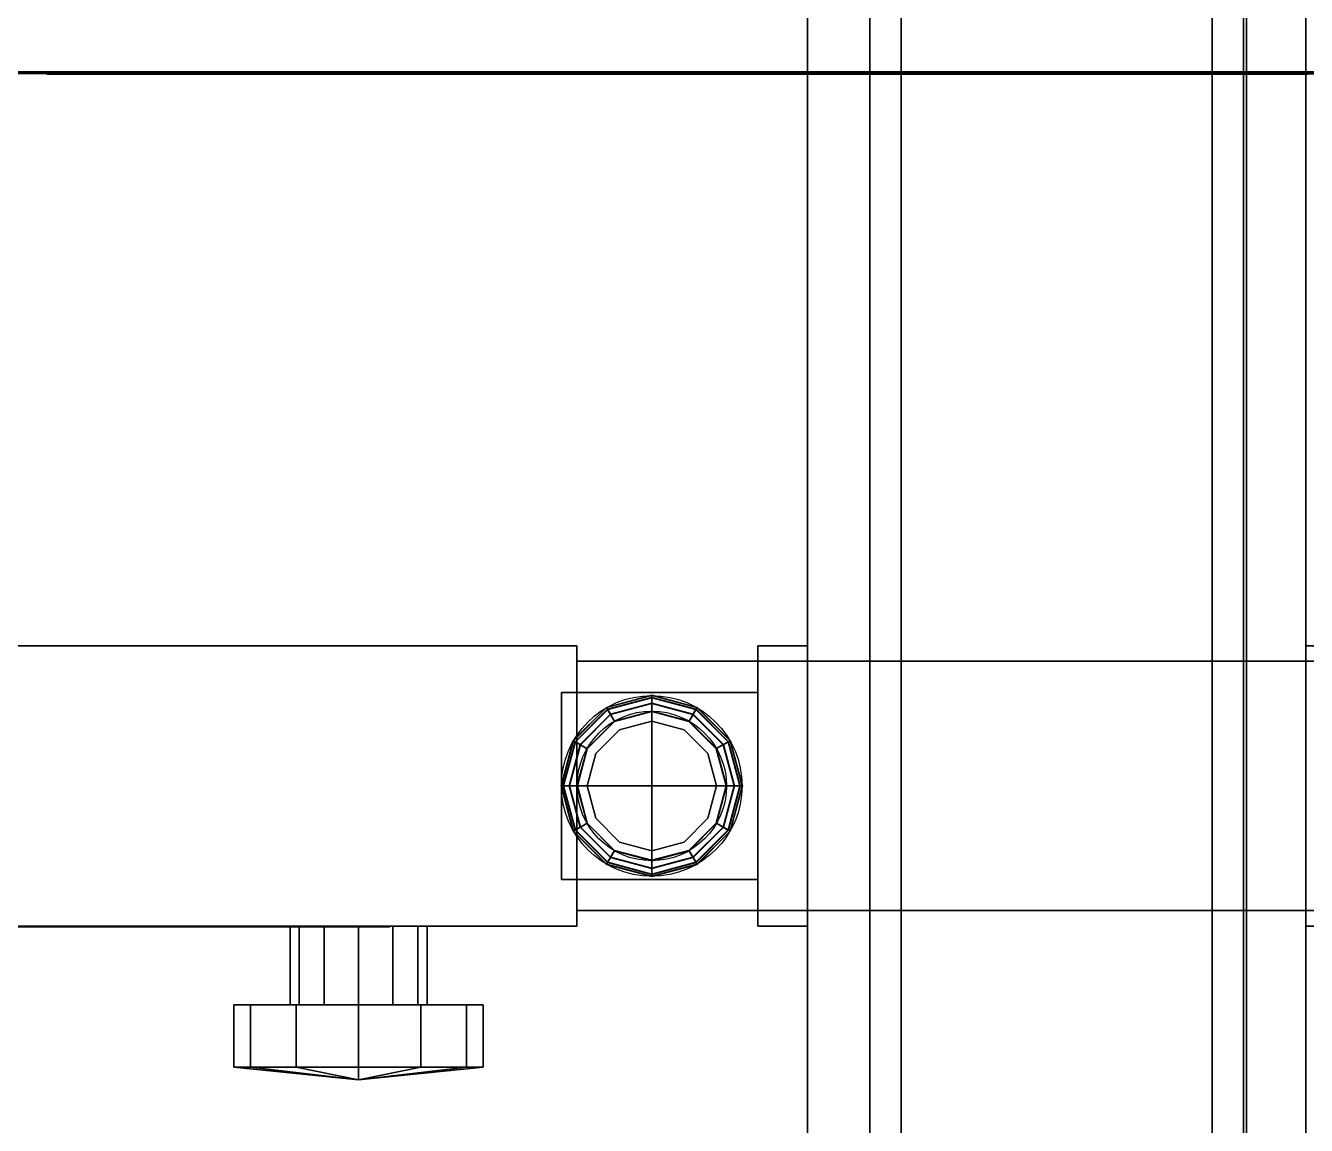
# Model space of a CAD drawing. Extents: x -19 to 904, y -1167 to 74.
# Drawn here: x 479.1 to 684.6, y -989.1 to -812.6 of the extents above; entities that cross this region are included whole.
import ezdxf

# ---------------------------------------------------------------- set-up
doc = ezdxf.new("R2010")
doc.units = 0
for name, color, linetype in [('PQ_200_2D', 1, 'Continuous'), ('PQ_200_3D', 1, 'Continuous'), ('PQ_204_2D', 7, 'Continuous'), ('PQ_204_3D', 7, 'Continuous'), ('PQ_GREEN_3D', 3, 'Continuous'), ('PQ_WHITE_3D', 7, 'Continuous')]:
    doc.layers.add(name, color=color, linetype=linetype)

msp = doc.modelspace()

# ---------------------------------------------------------------- linework, layer by layer
at = {"layer": 'PQ_200_2D'}
for p, q in [((684.5, -1087.1), (684.5, -820.4)), ((692.5, -912.1), (684.5, -912.1)), ((684.5, -957.1), (692.5, -957.1))]:
    msp.add_line(p, q, dxfattribs=at)
msp.add_lwpolyline([(675, -50), (707.5, -50), (707.5, -520), (885, -640), (885, -820), (0, -820), (0, -640), (177.5, -520), (177.5, -50), (210, -50)], dxfattribs=at)
at = {"layer": 'PQ_200_3D'}
for points in [[(210, -1120), (210, 0), (675, 0), (675, -1120)], [(210, -995, 65), (675, -995, 65), (675, 0, 65), (210, 0, 65)], [(675, -1120), (675, 0), (675, 0, 65), (675, -1120, 65)], [(0, -820, 1625), (885, -820, 1625), (885, -820, 1885), (0, -820, 1885)], [(719.9, -820.2, 1625), (467.5, -820.2, 1625), (467.5, -820.2, 1885), (719.9, -820.2, 1885)], [(565.06, -949.6, 270.65), (596.55, -949.6, 270.65), (596.55, -919.6, 270.65), (565.06, -919.6, 270.65)], [(565.06, -949.6, 265.65), (596.55, -949.6, 265.65), (596.55, -919.6, 265.65), (565.06, -919.6, 265.65)]]:
    msp.add_3dface(points, dxfattribs=at)
for points, invisible_edges in [([(0, -820, 1625), (0, -640, 1625), (885, -640, 1625), (885, -820, 1625)], 2), ([(0, -820, 1885), (885, -820, 1885), (885, -640, 1885), (0, -640, 1885)], 4), ([(483.01, -820.4, 1863.88), (482.5, -820.4, 1860), (497.5, -820.4, 1855), (497.67, -820.4, 1856.29)], 10), ([(497.67, -820.4, 1728.71), (497.5, -820.4, 1730), (482.5, -820.4, 1725), (483.01, -820.4, 1721.12)], 10), ([(482.5, -820.4, 1725), (497.5, -820.4, 1730), (497.5, -820.4, 1855), (482.5, -820.4, 1860)], 5), ([(484.51, -820.4, 1867.5), (483.01, -820.4, 1863.88), (497.67, -820.4, 1856.29), (498.17, -820.4, 1857.5)], 10), ([(498.17, -820.4, 1727.5), (497.67, -820.4, 1728.71), (483.01, -820.4, 1721.12), (484.51, -820.4, 1717.5)], 10), ([(486.89, -820.4, 1870.61), (484.51, -820.4, 1867.5), (498.17, -820.4, 1857.5), (498.96, -820.4, 1858.54)], 10), ([(498.96, -820.4, 1726.46), (498.17, -820.4, 1727.5), (484.51, -820.4, 1717.5), (486.89, -820.4, 1714.39)], 10), ([(490, -820.4, 1872.99), (486.89, -820.4, 1870.61), (498.96, -820.4, 1858.54), (500, -820.4, 1859.33)], 10), ([(500, -820.4, 1725.67), (498.96, -820.4, 1726.46), (486.89, -820.4, 1714.39), (490, -820.4, 1712.01)], 10), ([(493.62, -820.4, 1874.49), (490, -820.4, 1872.99), (500, -820.4, 1859.33), (501.21, -820.4, 1859.83)], 10), ([(501.21, -820.4, 1725.17), (500, -820.4, 1725.67), (490, -820.4, 1712.01), (493.62, -820.4, 1710.51)], 10), ([(497.5, -820.4, 1875), (493.62, -820.4, 1874.49), (501.21, -820.4, 1859.83), (502.5, -820.4, 1860)], 10), ([(502.5, -820.4, 1725), (501.21, -820.4, 1725.17), (493.62, -820.4, 1710.51), (497.5, -820.4, 1710)], 10), ([(497.5, -820.4, 1875), (502.5, -820.4, 1860), (684.9, -820.4, 1860), (689.9, -820.4, 1875)], 5), ([(497.5, -820.4, 1710), (502.5, -820.4, 1725), (684.9, -820.4, 1725), (689.9, -820.4, 1710)], 5), ([(579.55, -922.6, 270.65), (579.55, -922.6, 289.69), (573.55, -924.21, 289.69), (573.55, -924.21, 270.65)], 4), ([(579.55, -922.6, 294.69), (579.55, -922.6, 319.69), (573.55, -924.21, 319.69), (573.55, -924.21, 294.69)], 4), ([(579.55, -922.66, 324.69), (579.55, -922.6, 349.69), (573.55, -924.21, 349.69), (573.58, -924.26, 324.69)], 4), ([(579.55, -922.6, 354.69), (579.55, -922.6, 358.39), (573.55, -924.21, 358.39), (573.55, -924.21, 354.69)], 6), ([(579.55, -922.6, 358.39), (579.55, -923.01, 361.49), (573.75, -924.56, 361.49), (573.55, -924.21, 358.39)], 14), ([(585.55, -924.21, 270.65), (585.55, -924.21, 289.69), (579.55, -922.6, 289.69), (579.55, -922.6, 270.65)], 1), ([(585.55, -924.21, 294.69), (585.55, -924.21, 319.69), (579.55, -922.6, 319.69), (579.55, -922.6, 294.69)], 1), ([(585.52, -924.26, 324.69), (585.55, -924.21, 349.69), (579.55, -922.6, 349.69), (579.55, -922.66, 324.69)], 1), ([(585.55, -924.21, 354.69), (585.55, -924.21, 358.39), (579.55, -922.6, 358.39), (579.55, -922.6, 354.69)], 3), ([(585.55, -924.21, 358.39), (585.34, -924.56, 361.49), (579.55, -923.01, 361.49), (579.55, -922.6, 358.39)], 11), ([(573.55, -924.21, 270.65), (573.55, -924.21, 289.69), (569.16, -928.6, 289.69), (569.16, -928.6, 270.65)], 5), ([(573.55, -924.21, 294.69), (573.55, -924.21, 319.69), (569.16, -928.6, 319.69), (569.16, -928.6, 294.69)], 5), ([(573.58, -924.26, 324.69), (573.55, -924.21, 349.69), (569.16, -928.6, 349.69), (569.21, -928.63, 324.69)], 5), ([(573.55, -924.21, 354.69), (573.55, -924.21, 358.39), (569.16, -928.6, 358.39), (569.16, -928.6, 354.69)], 7), ([(573.55, -924.21, 358.39), (573.75, -924.56, 361.49), (569.51, -928.8, 361.49), (569.16, -928.6, 358.39)], 15), ([(573.75, -924.56, 361.49), (574.35, -925.6, 364.39), (570.55, -929.4, 364.39), (569.51, -928.8, 361.49)], 13), ([(579.55, -923.01, 361.49), (579.55, -924.21, 364.39), (574.35, -925.6, 364.39), (573.75, -924.56, 361.49)], 12), ([(579.55, -924.21, 364.39), (579.55, -926.11, 366.87), (575.31, -927.25, 366.87), (574.35, -925.6, 364.39)], 6), ([(585.34, -924.56, 361.49), (584.74, -925.6, 364.39), (579.55, -924.21, 364.39), (579.55, -923.01, 361.49)], 9), ([(584.74, -925.6, 364.39), (583.79, -927.25, 366.87), (579.55, -926.11, 366.87), (579.55, -924.21, 364.39)], 3), ([(589.59, -928.8, 361.49), (588.55, -929.4, 364.39), (584.74, -925.6, 364.39), (585.34, -924.56, 361.49)], 13), ([(589.94, -928.6, 358.39), (589.59, -928.8, 361.49), (585.34, -924.56, 361.49), (585.55, -924.21, 358.39)], 15), ([(589.89, -928.63, 324.69), (589.94, -928.6, 349.69), (585.55, -924.21, 349.69), (585.52, -924.26, 324.69)], 5), ([(589.94, -928.6, 270.65), (589.94, -928.6, 289.69), (585.55, -924.21, 289.69), (585.55, -924.21, 270.65)], 5), ([(589.94, -928.6, 294.69), (589.94, -928.6, 319.69), (585.55, -924.21, 319.69), (585.55, -924.21, 294.69)], 5), ([(589.94, -928.6, 354.69), (589.94, -928.6, 358.39), (585.55, -924.21, 358.39), (585.55, -924.21, 354.69)], 7), ([(574.35, -925.6, 364.39), (575.31, -927.25, 366.87), (572.2, -930.36, 366.87), (570.55, -929.4, 364.39)], 7), ([(579.55, -926.11, 366.87), (579.55, -928.6, 368.78), (576.55, -929.4, 368.78), (575.31, -927.25, 366.87)], 14), ([(583.79, -927.25, 366.87), (582.55, -929.4, 368.78), (579.55, -928.6, 368.78), (579.55, -926.11, 366.87)], 11), ([(588.55, -929.4, 364.39), (586.9, -930.36, 366.87), (583.79, -927.25, 366.87), (584.74, -925.6, 364.39)], 7), ([(569.16, -928.6, 270.65), (569.16, -928.6, 289.69), (567.55, -934.6, 289.69), (567.55, -934.6, 270.65)], 1), ([(569.16, -928.6, 294.69), (569.16, -928.6, 319.69), (567.55, -934.6, 319.69), (567.55, -934.6, 294.69)], 1), ([(569.21, -928.63, 324.69), (569.16, -928.6, 349.69), (567.55, -934.6, 349.69), (567.61, -934.6, 324.69)], 1), ([(569.16, -928.6, 354.69), (569.16, -928.6, 358.39), (567.55, -934.6, 358.39), (567.55, -934.6, 354.69)], 3), ([(569.16, -928.6, 358.39), (569.51, -928.8, 361.49), (567.96, -934.6, 361.49), (567.55, -934.6, 358.39)], 11), ([(569.51, -928.8, 361.49), (570.55, -929.4, 364.39), (569.16, -934.6, 364.39), (567.96, -934.6, 361.49)], 9), ([(575.31, -927.25, 366.87), (576.55, -929.4, 368.78), (574.35, -931.6, 368.78), (572.2, -930.36, 366.87)], 15), ([(579.55, -928.6, 368.78), (579.55, -931.49, 369.98), (578, -931.91, 369.98), (576.55, -929.4, 368.78)], 14), ([(582.55, -929.4, 368.78), (581.1, -931.91, 369.98), (579.55, -931.49, 369.98), (579.55, -928.6, 368.78)], 11), ([(586.9, -930.36, 366.87), (584.74, -931.6, 368.78), (582.55, -929.4, 368.78), (583.79, -927.25, 366.87)], 15), ([(591.14, -934.6, 361.49), (589.94, -934.6, 364.39), (588.55, -929.4, 364.39), (589.59, -928.8, 361.49)], 12), ([(591.55, -934.6, 358.39), (591.14, -934.6, 361.49), (589.59, -928.8, 361.49), (589.94, -928.6, 358.39)], 14), ([(591.49, -934.6, 324.69), (591.55, -934.6, 349.69), (589.94, -928.6, 349.69), (589.89, -928.63, 324.69)], 4), ([(591.55, -934.6, 270.65), (591.55, -934.6, 289.69), (589.94, -928.6, 289.69), (589.94, -928.6, 270.65)], 4), ([(591.55, -934.6, 294.69), (591.55, -934.6, 319.69), (589.94, -928.6, 319.69), (589.94, -928.6, 294.69)], 4), ([(591.55, -934.6, 354.69), (591.55, -934.6, 358.39), (589.94, -928.6, 358.39), (589.94, -928.6, 354.69)], 6), ([(570.55, -929.4, 364.39), (572.2, -930.36, 366.87), (571.06, -934.6, 366.87), (569.16, -934.6, 364.39)], 3), ([(572.2, -930.36, 366.87), (574.35, -931.6, 368.78), (573.55, -934.6, 368.78), (571.06, -934.6, 366.87)], 11), ([(576.55, -929.4, 368.78), (578, -931.91, 369.98), (576.86, -933.05, 369.98), (574.35, -931.6, 368.78)], 15), ([(584.74, -931.6, 368.78), (582.24, -933.05, 369.98), (581.1, -931.91, 369.98), (582.55, -929.4, 368.78)], 15), ([(588.03, -934.6, 366.87), (585.55, -934.6, 368.78), (584.74, -931.6, 368.78), (586.9, -930.36, 366.87)], 14), ([(589.94, -934.6, 364.39), (588.03, -934.6, 366.87), (586.9, -930.36, 366.87), (588.55, -929.4, 364.39)], 6), ([(574.35, -931.6, 368.78), (576.86, -933.05, 369.98), (576.44, -934.6, 369.98), (573.55, -934.6, 368.78)], 11), ([(576.86, -933.05, 369.98), (579.55, -934.6, 370.39), (579.55, -934.6, 370.39), (576.44, -934.6, 369.98)], 9), ([(578, -931.91, 369.98), (579.55, -934.6, 370.39), (579.55, -934.6, 370.39), (576.86, -933.05, 369.98)], 13), ([(579.55, -931.49, 369.98), (579.55, -934.6, 370.39), (579.55, -934.6, 370.39), (578, -931.91, 369.98)], 12), ([(581.1, -931.91, 369.98), (579.55, -934.6, 370.39), (579.55, -934.6, 370.39), (579.55, -931.49, 369.98)], 9), ([(582.24, -933.05, 369.98), (579.55, -934.6, 370.39), (579.55, -934.6, 370.39), (581.1, -931.91, 369.98)], 13), ([(582.65, -934.6, 369.98), (579.55, -934.6, 370.39), (579.55, -934.6, 370.39), (582.24, -933.05, 369.98)], 12), ([(585.55, -934.6, 368.78), (582.65, -934.6, 369.98), (582.24, -933.05, 369.98), (584.74, -931.6, 368.78)], 14), ([(567.55, -934.6, 270.65), (567.55, -934.6, 289.69), (569.16, -940.6, 289.69), (569.16, -940.6, 270.65)], 4), ([(567.55, -934.6, 294.69), (567.55, -934.6, 319.69), (569.16, -940.6, 319.69), (569.16, -940.6, 294.69)], 4), ([(567.61, -934.6, 324.69), (567.55, -934.6, 349.69), (569.16, -940.6, 349.69), (569.21, -940.57, 324.69)], 4), ([(567.55, -934.6, 354.69), (567.55, -934.6, 358.39), (569.16, -940.6, 358.39), (569.16, -940.6, 354.69)], 6), ([(567.55, -934.6, 358.39), (567.96, -934.6, 361.49), (569.51, -940.4, 361.49), (569.16, -940.6, 358.39)], 14), ([(567.96, -934.6, 361.49), (569.16, -934.6, 364.39), (570.55, -939.8, 364.39), (569.51, -940.4, 361.49)], 12), ([(569.16, -934.6, 364.39), (571.06, -934.6, 366.87), (572.2, -938.84, 366.87), (570.55, -939.8, 364.39)], 6), ([(571.06, -934.6, 366.87), (573.55, -934.6, 368.78), (574.35, -937.6, 368.78), (572.2, -938.84, 366.87)], 14), ([(573.55, -934.6, 368.78), (576.44, -934.6, 369.98), (576.86, -936.15, 369.98), (574.35, -937.6, 368.78)], 14), ([(576.44, -934.6, 369.98), (579.55, -934.6, 370.39), (579.55, -934.6, 370.39), (576.86, -936.15, 369.98)], 12), ([(576.86, -936.15, 369.98), (579.55, -934.6, 370.39), (579.55, -934.6, 370.39), (578, -937.29, 369.98)], 13), ([(578, -937.29, 369.98), (579.55, -934.6, 370.39), (579.55, -934.6, 370.39), (579.55, -937.71, 369.98)], 9), ([(579.55, -937.71, 369.98), (579.55, -934.6, 370.39), (579.55, -934.6, 370.39), (581.1, -937.29, 369.98)], 12), ([(581.1, -937.29, 369.98), (579.55, -934.6, 370.39), (579.55, -934.6, 370.39), (582.24, -936.15, 369.98)], 13), ([(582.24, -936.15, 369.98), (579.55, -934.6, 370.39), (579.55, -934.6, 370.39), (582.65, -934.6, 369.98)], 9), ([(584.74, -937.6, 368.78), (582.24, -936.15, 369.98), (582.65, -934.6, 369.98), (585.55, -934.6, 368.78)], 11), ([(586.9, -938.84, 366.87), (584.74, -937.6, 368.78), (585.55, -934.6, 368.78), (588.03, -934.6, 366.87)], 11), ([(588.55, -939.8, 364.39), (586.9, -938.84, 366.87), (588.03, -934.6, 366.87), (589.94, -934.6, 364.39)], 3), ([(589.59, -940.4, 361.49), (588.55, -939.8, 364.39), (589.94, -934.6, 364.39), (591.14, -934.6, 361.49)], 9), ([(589.94, -940.6, 358.39), (589.59, -940.4, 361.49), (591.14, -934.6, 361.49), (591.55, -934.6, 358.39)], 11), ([(589.89, -940.57, 324.69), (589.94, -940.6, 349.69), (591.55, -934.6, 349.69), (591.49, -934.6, 324.69)], 1), ([(589.94, -940.6, 270.65), (589.94, -940.6, 289.69), (591.55, -934.6, 289.69), (591.55, -934.6, 270.65)], 1), ([(589.94, -940.6, 294.69), (589.94, -940.6, 319.69), (591.55, -934.6, 319.69), (591.55, -934.6, 294.69)], 1), ([(589.94, -940.6, 354.69), (589.94, -940.6, 358.39), (591.55, -934.6, 358.39), (591.55, -934.6, 354.69)], 3), ([(574.35, -937.6, 368.78), (576.86, -936.15, 369.98), (578, -937.29, 369.98), (576.55, -939.8, 368.78)], 15), ([(582.55, -939.8, 368.78), (581.1, -937.29, 369.98), (582.24, -936.15, 369.98), (584.74, -937.6, 368.78)], 15), ([(570.55, -939.8, 364.39), (572.2, -938.84, 366.87), (575.31, -941.95, 366.87), (574.35, -943.6, 364.39)], 7), ([(572.2, -938.84, 366.87), (574.35, -937.6, 368.78), (576.55, -939.8, 368.78), (575.31, -941.95, 366.87)], 15), ([(576.55, -939.8, 368.78), (578, -937.29, 369.98), (579.55, -937.71, 369.98), (579.55, -940.6, 368.78)], 11), ([(579.55, -940.6, 368.78), (579.55, -937.71, 369.98), (581.1, -937.29, 369.98), (582.55, -939.8, 368.78)], 14), ([(583.79, -941.95, 366.87), (582.55, -939.8, 368.78), (584.74, -937.6, 368.78), (586.9, -938.84, 366.87)], 15), ([(584.74, -943.6, 364.39), (583.79, -941.95, 366.87), (586.9, -938.84, 366.87), (588.55, -939.8, 364.39)], 7), ([(569.16, -940.6, 358.39), (569.51, -940.4, 361.49), (573.75, -944.64, 361.49), (573.55, -944.99, 358.39)], 15), ([(569.21, -940.57, 324.69), (569.16, -940.6, 349.69), (573.55, -944.99, 349.69), (573.58, -944.94, 324.69)], 5), ([(569.16, -940.6, 270.65), (569.16, -940.6, 289.69), (573.55, -944.99, 289.69), (573.55, -944.99, 270.65)], 5), ([(569.16, -940.6, 294.69), (569.16, -940.6, 319.69), (573.55, -944.99, 319.69), (573.55, -944.99, 294.69)], 5), ([(569.16, -940.6, 354.69), (569.16, -940.6, 358.39), (573.55, -944.99, 358.39), (573.55, -944.99, 354.69)], 7), ([(569.51, -940.4, 361.49), (570.55, -939.8, 364.39), (574.35, -943.6, 364.39), (573.75, -944.64, 361.49)], 13), ([(575.31, -941.95, 366.87), (576.55, -939.8, 368.78), (579.55, -940.6, 368.78), (579.55, -943.09, 366.87)], 11), ([(579.55, -943.09, 366.87), (579.55, -940.6, 368.78), (582.55, -939.8, 368.78), (583.79, -941.95, 366.87)], 14), ([(585.34, -944.64, 361.49), (584.74, -943.6, 364.39), (588.55, -939.8, 364.39), (589.59, -940.4, 361.49)], 13), ([(585.55, -944.99, 358.39), (585.34, -944.64, 361.49), (589.59, -940.4, 361.49), (589.94, -940.6, 358.39)], 15), ([(585.52, -944.94, 324.69), (585.55, -944.99, 349.69), (589.94, -940.6, 349.69), (589.89, -940.57, 324.69)], 5), ([(585.55, -944.99, 270.65), (585.55, -944.99, 289.69), (589.94, -940.6, 289.69), (589.94, -940.6, 270.65)], 5), ([(585.55, -944.99, 294.69), (585.55, -944.99, 319.69), (589.94, -940.6, 319.69), (589.94, -940.6, 294.69)], 5), ([(585.55, -944.99, 354.69), (585.55, -944.99, 358.39), (589.94, -940.6, 358.39), (589.94, -940.6, 354.69)], 7), ([(574.35, -943.6, 364.39), (575.31, -941.95, 366.87), (579.55, -943.09, 366.87), (579.55, -944.99, 364.39)], 3), ([(579.55, -944.99, 364.39), (579.55, -943.09, 366.87), (583.79, -941.95, 366.87), (584.74, -943.6, 364.39)], 6), ([(573.55, -944.99, 358.39), (573.75, -944.64, 361.49), (579.55, -946.19, 361.49), (579.55, -946.6, 358.39)], 11), ([(573.58, -944.94, 324.69), (573.55, -944.99, 349.69), (579.55, -946.6, 349.69), (579.55, -946.54, 324.69)], 1), ([(573.55, -944.99, 270.65), (573.55, -944.99, 289.69), (579.55, -946.6, 289.69), (579.55, -946.6, 270.65)], 1), ([(573.55, -944.99, 294.69), (573.55, -944.99, 319.69), (579.55, -946.6, 319.69), (579.55, -946.6, 294.69)], 1), ([(573.55, -944.99, 354.69), (573.55, -944.99, 358.39), (579.55, -946.6, 358.39), (579.55, -946.6, 354.69)], 3), ([(573.75, -944.64, 361.49), (574.35, -943.6, 364.39), (579.55, -944.99, 364.39), (579.55, -946.19, 361.49)], 9), ([(579.55, -946.19, 361.49), (579.55, -944.99, 364.39), (584.74, -943.6, 364.39), (585.34, -944.64, 361.49)], 12), ([(579.55, -946.6, 358.39), (579.55, -946.19, 361.49), (585.34, -944.64, 361.49), (585.55, -944.99, 358.39)], 14), ([(579.55, -946.54, 324.69), (579.55, -946.6, 349.69), (585.55, -944.99, 349.69), (585.52, -944.94, 324.69)], 4), ([(579.55, -946.6, 270.65), (579.55, -946.6, 289.69), (585.55, -944.99, 289.69), (585.55, -944.99, 270.65)], 4), ([(579.55, -946.6, 294.69), (579.55, -946.6, 319.69), (585.55, -944.99, 319.69), (585.55, -944.99, 294.69)], 4), ([(579.55, -946.6, 354.69), (579.55, -946.6, 358.39), (585.55, -944.99, 358.39), (585.55, -944.99, 354.69)], 6)]:
    msp.add_3dface(points, dxfattribs=dict(at, invisible_edges=invisible_edges))
at = {"layer": 'PQ_204_2D'}
for p, q in [((669.5, -820), (669.5, -1087.1)), ((674.5, -1087.1), (674.5, -820)), ((604.55, -820.4), (619.55, -820.4)), ((604.55, -1087.1), (604.55, -820.4)), ((614.55, -1087.1), (614.55, -820.4)), ((619.55, -820.4), (619.55, -1087.1)), ((317.5, -912.1), (567.5, -912.1)), ((567.5, -912.1), (567.5, -919.6)), ((567.5, -919.6), (567.5, -912.1)), ((604.55, -912.1), (596.55, -912.1)), ((596.55, -912.1), (596.55, -957.1)), ((604.55, -957.1), (604.55, -912.1)), ((596.55, -914.6), (567.5, -914.6)), ((669.5, -914.6), (619.55, -914.6)), ((565.06, -949.6), (565.06, -919.6)), ((565.06, -919.6), (596.55, -919.6)), ((596.55, -919.6), (596.55, -949.6)), ((596.55, -949.6), (565.06, -949.6)), ((567.5, -957.1), (567.5, -949.6)), ((567.5, -949.6), (567.5, -957.1)), ((596.55, -954.6), (567.5, -954.6)), ((669.5, -954.6), (619.55, -954.6)), ((317.5, -957.1), (567.5, -957.1)), ((521.5, -957.1), (521.5, -969.75)), ((543.5, -969.75), (543.5, -957.1)), ((596.55, -957.1), (604.55, -957.1)), ((521.5, -969.75), (512.5, -969.75)), ((512.5, -969.75), (512.5, -979.75)), ((521.5, -969.75), (543.5, -969.75)), ((552.5, -969.75), (543.5, -969.75)), ((552.5, -979.75), (552.5, -969.75)), ((512.5, -979.75), (532.5, -981.75)), ((532.5, -981.75), (552.5, -979.75))]:
    msp.add_line(p, q, dxfattribs=at)
for radius in [14.5, 12]:
    msp.add_circle((579.55, -934.6), radius, dxfattribs=at)
at = {"layer": 'PQ_204_3D', "extrusion": (-7.73172e-15, -1, 0)}
for p, q in [((467.5, -820.3, 1675), (558.7, -820.3, 1675)), ((573.7, -820.3, 1625), (573.7, -820.3, 1660))]:
    msp.add_line(p, q, dxfattribs=at)
at = {"layer": 'PQ_204_3D', "extrusion": (-5.84854e-15, -1, 4.902e-15)}
msp.add_arc((558.7, 1660, 820.3), 15, 0, 90, dxfattribs=at)
at = {"layer": 'PQ_204_3D'}
for points in [[(579.55, -920.4, 350.93), (579.55, -920.06, 352.19), (572.28, -922.01, 352.19), (572.45, -922.31, 350.93)], [(579.55, -920.06, 352.19), (579.55, -920.4, 353.45), (572.45, -922.31, 353.45), (572.28, -922.01, 352.19)], [(579.55, -920.43, 290.94), (579.55, -920.1, 292.19), (572.3, -922.04, 292.19), (572.47, -922.33, 290.94)], [(579.55, -920.1, 292.19), (579.55, -920.43, 293.44), (572.47, -922.33, 293.44), (572.3, -922.04, 292.19)], [(579.55, -920.43, 320.95), (579.55, -920.1, 322.22), (572.3, -922.04, 322.22), (572.46, -922.32, 320.95)], [(579.55, -920.1, 322.22), (579.55, -920.45, 323.47), (572.48, -922.35, 323.47), (572.3, -922.04, 322.22)], [(579.55, -921.33, 350.01), (579.55, -920.4, 350.93), (572.45, -922.31, 350.93), (572.92, -923.11, 350.01)], [(579.55, -920.4, 353.45), (579.55, -921.33, 354.36), (572.92, -923.11, 354.36), (572.45, -922.31, 353.45)], [(579.55, -921.34, 320.03), (579.55, -920.43, 320.95), (572.46, -922.32, 320.95), (572.92, -923.12, 320.03)], [(579.55, -921.35, 290.02), (579.55, -920.43, 290.94), (572.47, -922.33, 290.94), (572.92, -923.13, 290.02)], [(579.55, -920.43, 293.44), (579.55, -921.35, 294.35), (572.92, -923.13, 294.35), (572.47, -922.33, 293.44)], [(579.55, -920.45, 323.47), (579.55, -921.39, 324.38), (572.94, -923.16, 324.38), (572.48, -922.35, 323.47)], [(586.65, -922.31, 350.93), (586.82, -922.01, 352.19), (579.55, -920.06, 352.19), (579.55, -920.4, 350.93)], [(586.82, -922.01, 352.19), (586.65, -922.31, 353.45), (579.55, -920.4, 353.45), (579.55, -920.06, 352.19)], [(586.63, -922.33, 290.94), (586.8, -922.04, 292.19), (579.55, -920.1, 292.19), (579.55, -920.43, 290.94)], [(586.8, -922.04, 292.19), (586.63, -922.33, 293.44), (579.55, -920.43, 293.44), (579.55, -920.1, 292.19)], [(586.64, -922.32, 320.95), (586.8, -922.04, 322.22), (579.55, -920.1, 322.22), (579.55, -920.43, 320.95)], [(586.8, -922.04, 322.22), (586.62, -922.35, 323.47), (579.55, -920.45, 323.47), (579.55, -920.1, 322.22)], [(586.18, -923.11, 350.01), (586.65, -922.31, 350.93), (579.55, -920.4, 350.93), (579.55, -921.33, 350.01)], [(586.65, -922.31, 353.45), (586.18, -923.11, 354.36), (579.55, -921.33, 354.36), (579.55, -920.4, 353.45)], [(586.17, -923.13, 290.02), (586.63, -922.33, 290.94), (579.55, -920.43, 290.94), (579.55, -921.35, 290.02)], [(586.63, -922.33, 293.44), (586.17, -923.13, 294.35), (579.55, -921.35, 294.35), (579.55, -920.43, 293.44)], [(586.18, -923.12, 320.03), (586.64, -922.32, 320.95), (579.55, -920.43, 320.95), (579.55, -921.34, 320.03)], [(586.62, -922.35, 323.47), (586.15, -923.16, 324.38), (579.55, -921.39, 324.38), (579.55, -920.45, 323.47)], [(572.45, -922.31, 350.93), (572.28, -922.01, 352.19), (566.96, -927.33, 352.19), (567.26, -927.5, 350.93)], [(572.28, -922.01, 352.19), (572.45, -922.31, 353.45), (567.26, -927.5, 353.45), (566.96, -927.33, 352.19)], [(572.47, -922.33, 290.94), (572.3, -922.04, 292.19), (566.99, -927.35, 292.19), (567.28, -927.52, 290.94)], [(572.3, -922.04, 292.19), (572.47, -922.33, 293.44), (567.28, -927.52, 293.44), (566.99, -927.35, 292.19)], [(572.46, -922.32, 320.95), (572.3, -922.04, 322.22), (566.99, -927.35, 322.22), (567.27, -927.51, 320.95)], [(572.3, -922.04, 322.22), (572.48, -922.35, 323.47), (567.3, -927.53, 323.47), (566.99, -927.35, 322.22)], [(572.92, -923.11, 350.01), (572.45, -922.31, 350.93), (567.26, -927.5, 350.93), (568.06, -927.97, 350.01)], [(572.45, -922.31, 353.45), (572.92, -923.11, 354.36), (568.06, -927.97, 354.36), (567.26, -927.5, 353.45)], [(572.92, -923.12, 320.03), (572.46, -922.32, 320.95), (567.27, -927.51, 320.95), (568.07, -927.97, 320.03)], [(572.92, -923.13, 290.02), (572.47, -922.33, 290.94), (567.28, -927.52, 290.94), (568.07, -927.98, 290.02)], [(572.47, -922.33, 293.44), (572.92, -923.13, 294.35), (568.07, -927.98, 294.35), (567.28, -927.52, 293.44)], [(572.48, -922.35, 323.47), (572.94, -923.16, 324.38), (568.11, -928, 324.38), (567.3, -927.53, 323.47)], [(579.55, -922.6, 349.69), (579.55, -921.33, 350.01), (572.92, -923.11, 350.01), (573.55, -924.21, 349.69)], [(579.55, -921.33, 354.36), (579.55, -922.6, 354.69), (573.55, -924.21, 354.69), (572.92, -923.11, 354.36)], [(579.55, -922.6, 319.69), (579.55, -921.34, 320.03), (572.92, -923.12, 320.03), (573.55, -924.21, 319.69)], [(579.55, -922.6, 289.69), (579.55, -921.35, 290.02), (572.92, -923.13, 290.02), (573.55, -924.21, 289.69)], [(579.55, -921.35, 294.35), (579.55, -922.6, 294.69), (573.55, -924.21, 294.69), (572.92, -923.13, 294.35)], [(579.55, -921.39, 324.38), (579.55, -922.66, 324.69), (573.58, -924.26, 324.69), (572.94, -923.16, 324.38)], [(585.55, -924.21, 349.69), (586.18, -923.11, 350.01), (579.55, -921.33, 350.01), (579.55, -922.6, 349.69)], [(586.18, -923.11, 354.36), (585.55, -924.21, 354.69), (579.55, -922.6, 354.69), (579.55, -921.33, 354.36)], [(585.55, -924.21, 319.69), (586.18, -923.12, 320.03), (579.55, -921.34, 320.03), (579.55, -922.6, 319.69)], [(585.55, -924.21, 289.69), (586.17, -923.13, 290.02), (579.55, -921.35, 290.02), (579.55, -922.6, 289.69)], [(586.17, -923.13, 294.35), (585.55, -924.21, 294.69), (579.55, -922.6, 294.69), (579.55, -921.35, 294.35)], [(586.15, -923.16, 324.38), (585.52, -924.26, 324.69), (579.55, -922.66, 324.69), (579.55, -921.39, 324.38)], [(591.8, -927.53, 323.47), (590.99, -928, 324.38), (586.15, -923.16, 324.38), (586.62, -922.35, 323.47)], [(591.02, -927.98, 290.02), (591.82, -927.52, 290.94), (586.63, -922.33, 290.94), (586.17, -923.13, 290.02)], [(591.82, -927.52, 293.44), (591.02, -927.98, 294.35), (586.17, -923.13, 294.35), (586.63, -922.33, 293.44)], [(591.04, -927.97, 350.01), (591.84, -927.5, 350.93), (586.65, -922.31, 350.93), (586.18, -923.11, 350.01)], [(591.84, -927.5, 353.45), (591.04, -927.97, 354.36), (586.18, -923.11, 354.36), (586.65, -922.31, 353.45)], [(591.03, -927.97, 320.03), (591.82, -927.51, 320.95), (586.64, -922.32, 320.95), (586.18, -923.12, 320.03)], [(592.11, -927.35, 322.22), (591.8, -927.53, 323.47), (586.62, -922.35, 323.47), (586.8, -922.04, 322.22)], [(591.82, -927.52, 290.94), (592.11, -927.35, 292.19), (586.8, -922.04, 292.19), (586.63, -922.33, 290.94)], [(592.11, -927.35, 292.19), (591.82, -927.52, 293.44), (586.63, -922.33, 293.44), (586.8, -922.04, 292.19)], [(591.82, -927.51, 320.95), (592.11, -927.35, 322.22), (586.8, -922.04, 322.22), (586.64, -922.32, 320.95)], [(591.84, -927.5, 350.93), (592.14, -927.33, 352.19), (586.82, -922.01, 352.19), (586.65, -922.31, 350.93)], [(592.14, -927.33, 352.19), (591.84, -927.5, 353.45), (586.65, -922.31, 353.45), (586.82, -922.01, 352.19)], [(573.55, -924.21, 349.69), (572.92, -923.11, 350.01), (568.06, -927.97, 350.01), (569.16, -928.6, 349.69)], [(572.92, -923.11, 354.36), (573.55, -924.21, 354.69), (569.16, -928.6, 354.69), (568.06, -927.97, 354.36)], [(573.55, -924.21, 319.69), (572.92, -923.12, 320.03), (568.07, -927.97, 320.03), (569.16, -928.6, 319.69)], [(573.55, -924.21, 289.69), (572.92, -923.13, 290.02), (568.07, -927.98, 290.02), (569.16, -928.6, 289.69)], [(572.92, -923.13, 294.35), (573.55, -924.21, 294.69), (569.16, -928.6, 294.69), (568.07, -927.98, 294.35)], [(572.94, -923.16, 324.38), (573.58, -924.26, 324.69), (569.21, -928.63, 324.69), (568.11, -928, 324.38)], [(590.99, -928, 324.38), (589.89, -928.63, 324.69), (585.52, -924.26, 324.69), (586.15, -923.16, 324.38)], [(589.94, -928.6, 349.69), (591.04, -927.97, 350.01), (586.18, -923.11, 350.01), (585.55, -924.21, 349.69)], [(591.04, -927.97, 354.36), (589.94, -928.6, 354.69), (585.55, -924.21, 354.69), (586.18, -923.11, 354.36)], [(589.94, -928.6, 319.69), (591.03, -927.97, 320.03), (586.18, -923.12, 320.03), (585.55, -924.21, 319.69)], [(589.94, -928.6, 289.69), (591.02, -927.98, 290.02), (586.17, -923.13, 290.02), (585.55, -924.21, 289.69)], [(591.02, -927.98, 294.35), (589.94, -928.6, 294.69), (585.55, -924.21, 294.69), (586.17, -923.13, 294.35)], [(567.26, -927.5, 350.93), (566.96, -927.33, 352.19), (565.01, -934.6, 352.19), (565.35, -934.6, 350.93)], [(566.96, -927.33, 352.19), (567.26, -927.5, 353.45), (565.35, -934.6, 353.45), (565.01, -934.6, 352.19)], [(567.28, -927.52, 290.94), (566.99, -927.35, 292.19), (565.05, -934.6, 292.19), (565.38, -934.6, 290.94)], [(566.99, -927.35, 292.19), (567.28, -927.52, 293.44), (565.38, -934.6, 293.44), (565.05, -934.6, 292.19)], [(567.27, -927.51, 320.95), (566.99, -927.35, 322.22), (565.05, -934.6, 322.22), (565.37, -934.6, 320.95)], [(566.99, -927.35, 322.22), (567.3, -927.53, 323.47), (565.4, -934.6, 323.47), (565.05, -934.6, 322.22)], [(568.06, -927.97, 350.01), (567.26, -927.5, 350.93), (565.35, -934.6, 350.93), (566.28, -934.6, 350.01)], [(567.26, -927.5, 353.45), (568.06, -927.97, 354.36), (566.28, -934.6, 354.36), (565.35, -934.6, 353.45)], [(568.07, -927.97, 320.03), (567.27, -927.51, 320.95), (565.37, -934.6, 320.95), (566.29, -934.6, 320.03)], [(568.07, -927.98, 290.02), (567.28, -927.52, 290.94), (565.38, -934.6, 290.94), (566.3, -934.6, 290.02)], [(567.28, -927.52, 293.44), (568.07, -927.98, 294.35), (566.3, -934.6, 294.35), (565.38, -934.6, 293.44)], [(567.3, -927.53, 323.47), (568.11, -928, 324.38), (566.34, -934.6, 324.38), (565.4, -934.6, 323.47)], [(569.16, -928.6, 349.69), (568.06, -927.97, 350.01), (566.28, -934.6, 350.01), (567.55, -934.6, 349.69)], [(568.06, -927.97, 354.36), (569.16, -928.6, 354.69), (567.55, -934.6, 354.69), (566.28, -934.6, 354.36)], [(569.16, -928.6, 319.69), (568.07, -927.97, 320.03), (566.29, -934.6, 320.03), (567.55, -934.6, 319.69)], [(569.16, -928.6, 289.69), (568.07, -927.98, 290.02), (566.3, -934.6, 290.02), (567.55, -934.6, 289.69)], [(568.07, -927.98, 294.35), (569.16, -928.6, 294.69), (567.55, -934.6, 294.69), (566.3, -934.6, 294.35)], [(568.11, -928, 324.38), (569.21, -928.63, 324.69), (567.61, -934.6, 324.69), (566.34, -934.6, 324.38)], [(592.76, -934.6, 324.38), (591.49, -934.6, 324.69), (589.89, -928.63, 324.69), (590.99, -928, 324.38)], [(591.55, -934.6, 319.69), (592.81, -934.6, 320.03), (591.03, -927.97, 320.03), (589.94, -928.6, 319.69)], [(591.55, -934.6, 349.69), (592.81, -934.6, 350.01), (591.04, -927.97, 350.01), (589.94, -928.6, 349.69)], [(592.81, -934.6, 354.36), (591.55, -934.6, 354.69), (589.94, -928.6, 354.69), (591.04, -927.97, 354.36)], [(591.55, -934.6, 289.69), (592.8, -934.6, 290.02), (591.02, -927.98, 290.02), (589.94, -928.6, 289.69)], [(592.8, -934.6, 294.35), (591.55, -934.6, 294.69), (589.94, -928.6, 294.69), (591.02, -927.98, 294.35)], [(593.69, -934.6, 323.47), (592.76, -934.6, 324.38), (590.99, -928, 324.38), (591.8, -927.53, 323.47)], [(592.8, -934.6, 290.02), (593.71, -934.6, 290.94), (591.82, -927.52, 290.94), (591.02, -927.98, 290.02)], [(593.71, -934.6, 293.44), (592.8, -934.6, 294.35), (591.02, -927.98, 294.35), (591.82, -927.52, 293.44)], [(592.81, -934.6, 320.03), (593.72, -934.6, 320.95), (591.82, -927.51, 320.95), (591.03, -927.97, 320.03)], [(592.81, -934.6, 350.01), (593.74, -934.6, 350.93), (591.84, -927.5, 350.93), (591.04, -927.97, 350.01)], [(593.74, -934.6, 353.45), (592.81, -934.6, 354.36), (591.04, -927.97, 354.36), (591.84, -927.5, 353.45)], [(594.05, -934.6, 322.22), (593.69, -934.6, 323.47), (591.8, -927.53, 323.47), (592.11, -927.35, 322.22)], [(593.71, -934.6, 290.94), (594.05, -934.6, 292.19), (592.11, -927.35, 292.19), (591.82, -927.52, 290.94)], [(594.05, -934.6, 292.19), (593.71, -934.6, 293.44), (591.82, -927.52, 293.44), (592.11, -927.35, 292.19)], [(593.72, -934.6, 320.95), (594.05, -934.6, 322.22), (592.11, -927.35, 322.22), (591.82, -927.51, 320.95)], [(593.74, -934.6, 350.93), (594.09, -934.6, 352.19), (592.14, -927.33, 352.19), (591.84, -927.5, 350.93)], [(594.09, -934.6, 352.19), (593.74, -934.6, 353.45), (591.84, -927.5, 353.45), (592.14, -927.33, 352.19)], [(565.35, -934.6, 350.93), (565.01, -934.6, 352.19), (566.96, -941.87, 352.19), (567.26, -941.7, 350.93)], [(565.01, -934.6, 352.19), (565.35, -934.6, 353.45), (567.26, -941.7, 353.45), (566.96, -941.87, 352.19)], [(565.38, -934.6, 290.94), (565.05, -934.6, 292.19), (566.99, -941.85, 292.19), (567.28, -941.68, 290.94)], [(565.05, -934.6, 292.19), (565.38, -934.6, 293.44), (567.28, -941.68, 293.44), (566.99, -941.85, 292.19)], [(565.37, -934.6, 320.95), (565.05, -934.6, 322.22), (566.99, -941.85, 322.22), (567.27, -941.69, 320.95)], [(565.05, -934.6, 322.22), (565.4, -934.6, 323.47), (567.3, -941.67, 323.47), (566.99, -941.85, 322.22)], [(566.28, -934.6, 350.01), (565.35, -934.6, 350.93), (567.26, -941.7, 350.93), (568.06, -941.23, 350.01)], [(565.35, -934.6, 353.45), (566.28, -934.6, 354.36), (568.06, -941.23, 354.36), (567.26, -941.7, 353.45)], [(566.29, -934.6, 320.03), (565.37, -934.6, 320.95), (567.27, -941.69, 320.95), (568.07, -941.23, 320.03)], [(566.3, -934.6, 290.02), (565.38, -934.6, 290.94), (567.28, -941.68, 290.94), (568.07, -941.23, 290.02)], [(565.38, -934.6, 293.44), (566.3, -934.6, 294.35), (568.07, -941.23, 294.35), (567.28, -941.68, 293.44)], [(565.4, -934.6, 323.47), (566.34, -934.6, 324.38), (568.11, -941.2, 324.38), (567.3, -941.67, 323.47)], [(567.55, -934.6, 349.69), (566.28, -934.6, 350.01), (568.06, -941.23, 350.01), (569.16, -940.6, 349.69)], [(566.28, -934.6, 354.36), (567.55, -934.6, 354.69), (569.16, -940.6, 354.69), (568.06, -941.23, 354.36)], [(567.55, -934.6, 319.69), (566.29, -934.6, 320.03), (568.07, -941.23, 320.03), (569.16, -940.6, 319.69)], [(567.55, -934.6, 289.69), (566.3, -934.6, 290.02), (568.07, -941.23, 290.02), (569.16, -940.6, 289.69)], [(566.3, -934.6, 294.35), (567.55, -934.6, 294.69), (569.16, -940.6, 294.69), (568.07, -941.23, 294.35)], [(566.34, -934.6, 324.38), (567.61, -934.6, 324.69), (569.21, -940.57, 324.69), (568.11, -941.2, 324.38)], [(590.99, -941.2, 324.38), (589.89, -940.57, 324.69), (591.49, -934.6, 324.69), (592.76, -934.6, 324.38)], [(589.94, -940.6, 289.69), (591.02, -941.23, 290.02), (592.8, -934.6, 290.02), (591.55, -934.6, 289.69)], [(591.02, -941.23, 294.35), (589.94, -940.6, 294.69), (591.55, -934.6, 294.69), (592.8, -934.6, 294.35)], [(589.94, -940.6, 319.69), (591.03, -941.23, 320.03), (592.81, -934.6, 320.03), (591.55, -934.6, 319.69)], [(589.94, -940.6, 349.69), (591.04, -941.23, 350.01), (592.81, -934.6, 350.01), (591.55, -934.6, 349.69)], [(591.04, -941.23, 354.36), (589.94, -940.6, 354.69), (591.55, -934.6, 354.69), (592.81, -934.6, 354.36)], [(591.8, -941.67, 323.47), (590.99, -941.2, 324.38), (592.76, -934.6, 324.38), (593.69, -934.6, 323.47)], [(591.02, -941.23, 290.02), (591.82, -941.68, 290.94), (593.71, -934.6, 290.94), (592.8, -934.6, 290.02)], [(591.82, -941.68, 293.44), (591.02, -941.23, 294.35), (592.8, -934.6, 294.35), (593.71, -934.6, 293.44)], [(591.03, -941.23, 320.03), (591.82, -941.69, 320.95), (593.72, -934.6, 320.95), (592.81, -934.6, 320.03)], [(591.04, -941.23, 350.01), (591.84, -941.7, 350.93), (593.74, -934.6, 350.93), (592.81, -934.6, 350.01)], [(591.84, -941.7, 353.45), (591.04, -941.23, 354.36), (592.81, -934.6, 354.36), (593.74, -934.6, 353.45)], [(592.11, -941.85, 322.22), (591.8, -941.67, 323.47), (593.69, -934.6, 323.47), (594.05, -934.6, 322.22)], [(591.82, -941.68, 290.94), (592.11, -941.85, 292.19), (594.05, -934.6, 292.19), (593.71, -934.6, 290.94)], [(592.11, -941.85, 292.19), (591.82, -941.68, 293.44), (593.71, -934.6, 293.44), (594.05, -934.6, 292.19)], [(591.82, -941.69, 320.95), (592.11, -941.85, 322.22), (594.05, -934.6, 322.22), (593.72, -934.6, 320.95)], [(591.84, -941.7, 350.93), (592.14, -941.87, 352.19), (594.09, -934.6, 352.19), (593.74, -934.6, 350.93)], [(592.14, -941.87, 352.19), (591.84, -941.7, 353.45), (593.74, -934.6, 353.45), (594.09, -934.6, 352.19)], [(568.06, -941.23, 350.01), (567.26, -941.7, 350.93), (572.45, -946.89, 350.93), (572.92, -946.09, 350.01)], [(567.26, -941.7, 353.45), (568.06, -941.23, 354.36), (572.92, -946.09, 354.36), (572.45, -946.89, 353.45)], [(568.07, -941.23, 320.03), (567.27, -941.69, 320.95), (572.46, -946.88, 320.95), (572.92, -946.08, 320.03)], [(568.07, -941.23, 290.02), (567.28, -941.68, 290.94), (572.47, -946.87, 290.94), (572.92, -946.07, 290.02)], [(567.28, -941.68, 293.44), (568.07, -941.23, 294.35), (572.92, -946.07, 294.35), (572.47, -946.87, 293.44)], [(567.3, -941.67, 323.47), (568.11, -941.2, 324.38), (572.94, -946.04, 324.38), (572.48, -946.85, 323.47)], [(569.16, -940.6, 349.69), (568.06, -941.23, 350.01), (572.92, -946.09, 350.01), (573.55, -944.99, 349.69)], [(568.06, -941.23, 354.36), (569.16, -940.6, 354.69), (573.55, -944.99, 354.69), (572.92, -946.09, 354.36)], [(569.16, -940.6, 289.69), (568.07, -941.23, 290.02), (572.92, -946.07, 290.02), (573.55, -944.99, 289.69)], [(568.07, -941.23, 294.35), (569.16, -940.6, 294.69), (573.55, -944.99, 294.69), (572.92, -946.07, 294.35)], [(569.16, -940.6, 319.69), (568.07, -941.23, 320.03), (572.92, -946.08, 320.03), (573.55, -944.99, 319.69)], [(568.11, -941.2, 324.38), (569.21, -940.57, 324.69), (573.58, -944.94, 324.69), (572.94, -946.04, 324.38)], [(586.15, -946.04, 324.38), (585.52, -944.94, 324.69), (589.89, -940.57, 324.69), (590.99, -941.2, 324.38)], [(585.55, -944.99, 289.69), (586.17, -946.07, 290.02), (591.02, -941.23, 290.02), (589.94, -940.6, 289.69)], [(586.17, -946.07, 294.35), (585.55, -944.99, 294.69), (589.94, -940.6, 294.69), (591.02, -941.23, 294.35)], [(585.55, -944.99, 319.69), (586.18, -946.08, 320.03), (591.03, -941.23, 320.03), (589.94, -940.6, 319.69)], [(585.55, -944.99, 349.69), (586.18, -946.09, 350.01), (591.04, -941.23, 350.01), (589.94, -940.6, 349.69)], [(586.18, -946.09, 354.36), (585.55, -944.99, 354.69), (589.94, -940.6, 354.69), (591.04, -941.23, 354.36)], [(586.62, -946.85, 323.47), (586.15, -946.04, 324.38), (590.99, -941.2, 324.38), (591.8, -941.67, 323.47)], [(586.17, -946.07, 290.02), (586.63, -946.87, 290.94), (591.82, -941.68, 290.94), (591.02, -941.23, 290.02)], [(586.63, -946.87, 293.44), (586.17, -946.07, 294.35), (591.02, -941.23, 294.35), (591.82, -941.68, 293.44)], [(586.18, -946.08, 320.03), (586.64, -946.88, 320.95), (591.82, -941.69, 320.95), (591.03, -941.23, 320.03)], [(586.18, -946.09, 350.01), (586.65, -946.89, 350.93), (591.84, -941.7, 350.93), (591.04, -941.23, 350.01)], [(586.65, -946.89, 353.45), (586.18, -946.09, 354.36), (591.04, -941.23, 354.36), (591.84, -941.7, 353.45)], [(567.26, -941.7, 350.93), (566.96, -941.87, 352.19), (572.28, -947.19, 352.19), (572.45, -946.89, 350.93)], [(566.96, -941.87, 352.19), (567.26, -941.7, 353.45), (572.45, -946.89, 353.45), (572.28, -947.19, 352.19)], [(566.99, -941.85, 322.22), (567.3, -941.67, 323.47), (572.48, -946.85, 323.47), (572.3, -947.16, 322.22)], [(567.28, -941.68, 290.94), (566.99, -941.85, 292.19), (572.3, -947.16, 292.19), (572.47, -946.87, 290.94)], [(566.99, -941.85, 292.19), (567.28, -941.68, 293.44), (572.47, -946.87, 293.44), (572.3, -947.16, 292.19)], [(567.27, -941.69, 320.95), (566.99, -941.85, 322.22), (572.3, -947.16, 322.22), (572.46, -946.88, 320.95)], [(586.8, -947.16, 322.22), (586.62, -946.85, 323.47), (591.8, -941.67, 323.47), (592.11, -941.85, 322.22)], [(586.63, -946.87, 290.94), (586.8, -947.16, 292.19), (592.11, -941.85, 292.19), (591.82, -941.68, 290.94)], [(586.8, -947.16, 292.19), (586.63, -946.87, 293.44), (591.82, -941.68, 293.44), (592.11, -941.85, 292.19)], [(586.64, -946.88, 320.95), (586.8, -947.16, 322.22), (592.11, -941.85, 322.22), (591.82, -941.69, 320.95)], [(586.65, -946.89, 350.93), (586.82, -947.19, 352.19), (592.14, -941.87, 352.19), (591.84, -941.7, 350.93)], [(586.82, -947.19, 352.19), (586.65, -946.89, 353.45), (591.84, -941.7, 353.45), (592.14, -941.87, 352.19)], [(573.55, -944.99, 289.69), (572.92, -946.07, 290.02), (579.55, -947.85, 290.02), (579.55, -946.6, 289.69)], [(572.92, -946.07, 294.35), (573.55, -944.99, 294.69), (579.55, -946.6, 294.69), (579.55, -947.85, 294.35)], [(573.55, -944.99, 319.69), (572.92, -946.08, 320.03), (579.55, -947.86, 320.03), (579.55, -946.6, 319.69)], [(573.55, -944.99, 349.69), (572.92, -946.09, 350.01), (579.55, -947.87, 350.01), (579.55, -946.6, 349.69)], [(572.92, -946.09, 354.36), (573.55, -944.99, 354.69), (579.55, -946.6, 354.69), (579.55, -947.87, 354.36)], [(572.94, -946.04, 324.38), (573.58, -944.94, 324.69), (579.55, -946.54, 324.69), (579.55, -947.81, 324.38)], [(579.55, -947.81, 324.38), (579.55, -946.54, 324.69), (585.52, -944.94, 324.69), (586.15, -946.04, 324.38)], [(579.55, -946.6, 289.69), (579.55, -947.85, 290.02), (586.17, -946.07, 290.02), (585.55, -944.99, 289.69)], [(579.55, -947.85, 294.35), (579.55, -946.6, 294.69), (585.55, -944.99, 294.69), (586.17, -946.07, 294.35)], [(579.55, -946.6, 319.69), (579.55, -947.86, 320.03), (586.18, -946.08, 320.03), (585.55, -944.99, 319.69)], [(579.55, -946.6, 349.69), (579.55, -947.87, 350.01), (586.18, -946.09, 350.01), (585.55, -944.99, 349.69)], [(579.55, -947.87, 354.36), (579.55, -946.6, 354.69), (585.55, -944.99, 354.69), (586.18, -946.09, 354.36)], [(572.45, -946.89, 350.93), (572.28, -947.19, 352.19), (579.55, -949.14, 352.19), (579.55, -948.8, 350.93)], [(572.28, -947.19, 352.19), (572.45, -946.89, 353.45), (579.55, -948.8, 353.45), (579.55, -949.14, 352.19)], [(572.3, -947.16, 322.22), (572.48, -946.85, 323.47), (579.55, -948.75, 323.47), (579.55, -949.1, 322.22)], [(572.47, -946.87, 290.94), (572.3, -947.16, 292.19), (579.55, -949.1, 292.19), (579.55, -948.77, 290.94)], [(572.3, -947.16, 292.19), (572.47, -946.87, 293.44), (579.55, -948.77, 293.44), (579.55, -949.1, 292.19)], [(572.46, -946.88, 320.95), (572.3, -947.16, 322.22), (579.55, -949.1, 322.22), (579.55, -948.77, 320.95)], [(572.92, -946.09, 350.01), (572.45, -946.89, 350.93), (579.55, -948.8, 350.93), (579.55, -947.87, 350.01)], [(572.45, -946.89, 353.45), (572.92, -946.09, 354.36), (579.55, -947.87, 354.36), (579.55, -948.8, 353.45)], [(572.92, -946.08, 320.03), (572.46, -946.88, 320.95), (579.55, -948.77, 320.95), (579.55, -947.86, 320.03)], [(572.92, -946.07, 290.02), (572.47, -946.87, 290.94), (579.55, -948.77, 290.94), (579.55, -947.85, 290.02)], [(572.47, -946.87, 293.44), (572.92, -946.07, 294.35), (579.55, -947.85, 294.35), (579.55, -948.77, 293.44)], [(572.48, -946.85, 323.47), (572.94, -946.04, 324.38), (579.55, -947.81, 324.38), (579.55, -948.75, 323.47)], [(579.55, -948.75, 323.47), (579.55, -947.81, 324.38), (586.15, -946.04, 324.38), (586.62, -946.85, 323.47)], [(579.55, -947.85, 290.02), (579.55, -948.77, 290.94), (586.63, -946.87, 290.94), (586.17, -946.07, 290.02)], [(579.55, -948.77, 293.44), (579.55, -947.85, 294.35), (586.17, -946.07, 294.35), (586.63, -946.87, 293.44)], [(579.55, -947.86, 320.03), (579.55, -948.77, 320.95), (586.64, -946.88, 320.95), (586.18, -946.08, 320.03)], [(579.55, -947.87, 350.01), (579.55, -948.8, 350.93), (586.65, -946.89, 350.93), (586.18, -946.09, 350.01)], [(579.55, -948.8, 353.45), (579.55, -947.87, 354.36), (586.18, -946.09, 354.36), (586.65, -946.89, 353.45)], [(579.55, -949.1, 322.22), (579.55, -948.75, 323.47), (586.62, -946.85, 323.47), (586.8, -947.16, 322.22)], [(579.55, -948.77, 290.94), (579.55, -949.1, 292.19), (586.8, -947.16, 292.19), (586.63, -946.87, 290.94)], [(579.55, -949.1, 292.19), (579.55, -948.77, 293.44), (586.63, -946.87, 293.44), (586.8, -947.16, 292.19)], [(579.55, -948.77, 320.95), (579.55, -949.1, 322.22), (586.8, -947.16, 322.22), (586.64, -946.88, 320.95)], [(579.55, -948.8, 350.93), (579.55, -949.14, 352.19), (586.82, -947.19, 352.19), (586.65, -946.89, 350.93)], [(579.55, -949.14, 352.19), (579.55, -948.8, 353.45), (586.65, -946.89, 353.45), (586.82, -947.19, 352.19)], [(537.5, -957.2, 140), (537.5, -957.2, 150), (467.5, -957.2, 150), (467.5, -957.2, 140)]]:
    msp.add_3dface(points, dxfattribs=at)
at = {"layer": 'PQ_GREEN_3D'}
msp.add_3dface([(511.52, -820.4, 1853.45), (611.52, -820.4, 1853.45), (611.52, -820.4, 1823.45), (511.52, -820.4, 1823.45)], dxfattribs=at)
at = {"layer": 'PQ_WHITE_3D'}
for points, invisible_edges in [([(497.67, -820.3, 1856.29), (497.5, -820.3, 1855), (497.5, -820.3, 1730), (497.67, -820.3, 1728.71)], 8), ([(498.17, -820.3, 1857.5), (497.67, -820.3, 1856.29), (497.67, -820.3, 1728.71), (498.17, -820.3, 1727.5)], 10), ([(498.96, -820.3, 1858.54), (498.17, -820.3, 1857.5), (498.17, -820.3, 1727.5), (498.96, -820.3, 1726.46)], 10), ([(500, -820.3, 1859.33), (498.96, -820.3, 1858.54), (498.96, -820.3, 1726.46), (500, -820.3, 1725.67)], 10), ([(501.21, -820.3, 1859.83), (500, -820.3, 1859.33), (500, -820.3, 1725.67), (501.21, -820.3, 1725.17)], 10), ([(502.5, -820.3, 1860), (501.21, -820.3, 1859.83), (501.21, -820.3, 1725.17), (502.5, -820.3, 1725)], 10), ([(502.5, -820.3, 1860), (684.9, -820.3, 1860), (684.9, -820.3, 1725), (502.5, -820.3, 1725)], 10)]:
    msp.add_3dface(points, dxfattribs=dict(at, invisible_edges=invisible_edges))

# ---------------------------------------------------------------- meshes
at = {"layer": 'PQ_200_3D'}
mesh = msp.add_polyface(dxfattribs=at)
corners = [(0, -820, 1585), (885, -820, 1585), (885, -790, 1585), (0, -790, 1585), (0, -820, 1625), (885, -820, 1625), (885, -790, 1625), (0, -790, 1625)]
mesh.append_faces([[corners[k] for k in face] for face in [(0, 3, 2, 1), (4, 5, 6, 7), (0, 1, 5, 4), (3, 7, 6, 2), (0, 4, 7, 3), (1, 2, 6, 5)]])
mesh = msp.add_polyface(dxfattribs=at)
corners = [(317.5, -957.1, 122.5), (567.5, -957.1, 122.5), (567.5, -912.1, 122.5), (317.5, -912.1, 122.5), (317.5, -957.1, 167.5), (567.5, -957.1, 167.5), (567.5, -912.1, 167.5), (317.5, -912.1, 167.5)]
mesh.append_faces([[corners[k] for k in face] for face in [(0, 3, 2, 1), (4, 5, 6, 7), (0, 1, 5, 4), (3, 7, 6, 2), (0, 4, 7, 3), (1, 2, 6, 5)]])
mesh = msp.add_polyface(dxfattribs=at)
corners = [(596.55, -957.1, 165), (604.55, -957.1, 165), (604.55, -912.1, 165), (596.55, -912.1, 165), (596.55, -957.1, 275.41), (604.55, -957.1, 275.41), (604.55, -912.1, 275.41), (596.55, -912.1, 275.41)]
mesh.append_faces([[corners[k] for k in face] for face in [(0, 3, 2, 1), (4, 5, 6, 7), (0, 1, 5, 4), (3, 7, 6, 2), (0, 4, 7, 3), (1, 2, 6, 5)]])
mesh = msp.add_polyface(dxfattribs=at)
corners = [(692.5, -957.1, 165), (684.5, -957.1, 165), (684.5, -912.1, 165), (692.5, -912.1, 165), (692.5, -957.1, 275.41), (684.5, -957.1, 275.41), (684.5, -912.1, 275.41), (692.5, -912.1, 275.41)]
mesh.append_faces([[corners[k] for k in face] for face in [(1, 2, 3, 0), (7, 6, 5, 4), (4, 5, 1, 0), (2, 6, 7, 3), (3, 7, 4, 0), (5, 6, 2, 1)]])
mesh = msp.add_polyface(dxfattribs=at)
corners = [(697.5, -954.6, 125), (567.5, -954.6, 125), (567.5, -914.6, 125), (697.5, -914.6, 125), (697.5, -954.6, 165), (567.5, -954.6, 165), (567.5, -914.6, 165), (697.5, -914.6, 165)]
mesh.append_faces([[corners[k] for k in face] for face in [(1, 2, 3, 0), (7, 6, 5, 4), (4, 5, 1, 0), (2, 6, 7, 3), (3, 7, 4, 0), (5, 6, 2, 1)]])
mesh = msp.add_polymesh((2, 5), dxfattribs=dict(at, n_close=True))
for k, corner in enumerate([(619.55, -1087.1, 240.41), (619.55, -1087.1, 265.41), (614.55, -1087.1, 275.41), (604.55, -1087.1, 275.41), (604.55, -1087.1, 240.41), (619.55, -782.1, 240.41), (619.55, -782.1, 265.41), (614.55, -782.1, 275.41), (604.55, -782.1, 275.41), (604.55, -782.1, 240.41)]):
    mesh.set_mesh_vertex(divmod(k, 5), corner)
mesh = msp.add_polymesh((2, 5), dxfattribs=dict(at, n_close=True))
for k, corner in enumerate([(684.5, -1087.1, 240.41), (684.5, -1087.1, 275.41), (674.5, -1087.1, 275.41), (669.5, -1087.1, 265.41), (669.5, -1087.1, 240.41), (684.5, -782.1, 240.41), (684.5, -782.1, 275.41), (674.5, -782.1, 275.41), (669.5, -782.1, 265.41), (669.5, -782.1, 240.41)]):
    mesh.set_mesh_vertex(divmod(k, 5), corner)
at = {"layer": 'PQ_204_3D'}
mesh = msp.add_polymesh((12, 6), dxfattribs=dict(at, m_close=True))
for k, corner in enumerate([(532.5, -981.75, 145), (532.5, -979.75, 165), (532.5, -969.75, 165), (532.5, -969.75, 156), (532.5, -957.1, 156), (532.5, -957.1, 145), (532.5, -981.75, 145), (542.5, -979.75, 162.32), (542.5, -969.75, 162.32), (538, -969.75, 154.53), (538, -957.1, 154.53), (532.5, -957.1, 145), (532.5, -981.75, 145), (549.82, -979.75, 155), (549.82, -969.75, 155), (542.03, -969.75, 150.5), (542.03, -957.1, 150.5), (532.5, -957.1, 145), (532.5, -981.75, 145), (552.5, -979.75, 145), (552.5, -969.75, 145), (543.5, -969.75, 145), (543.5, -957.1, 145), (532.5, -957.1, 145), (532.5, -981.75, 145), (549.82, -979.75, 135), (549.82, -969.75, 135), (542.03, -969.75, 139.5), (542.03, -957.1, 139.5), (532.5, -957.1, 145), (532.5, -981.75, 145), (542.5, -979.75, 127.68), (542.5, -969.75, 127.68), (538, -969.75, 135.47), (538, -957.1, 135.47), (532.5, -957.1, 145), (532.5, -981.75, 145), (532.5, -979.75, 125), (532.5, -969.75, 125), (532.5, -969.75, 134), (532.5, -957.1, 134), (532.5, -957.1, 145), (532.5, -981.75, 145), (522.5, -979.75, 127.68), (522.5, -969.75, 127.68), (527, -969.75, 135.47), (527, -957.1, 135.47), (532.5, -957.1, 145), (532.5, -981.75, 145), (515.18, -979.75, 135), (515.18, -969.75, 135), (522.97, -969.75, 139.5), (522.97, -957.1, 139.5), (532.5, -957.1, 145), (532.5, -981.75, 145), (512.5, -979.75, 145), (512.5, -969.75, 145), (521.5, -969.75, 145), (521.5, -957.1, 145), (532.5, -957.1, 145), (532.5, -981.75, 145), (515.18, -979.75, 155), (515.18, -969.75, 155), (522.97, -969.75, 150.5), (522.97, -957.1, 150.5), (532.5, -957.1, 145), (532.5, -981.75, 145), (522.5, -979.75, 162.32), (522.5, -969.75, 162.32), (527, -969.75, 154.53), (527, -957.1, 154.53), (532.5, -957.1, 145)]):
    mesh.set_mesh_vertex(divmod(k, 6), corner)

doc.saveas('drawing.dxf')
